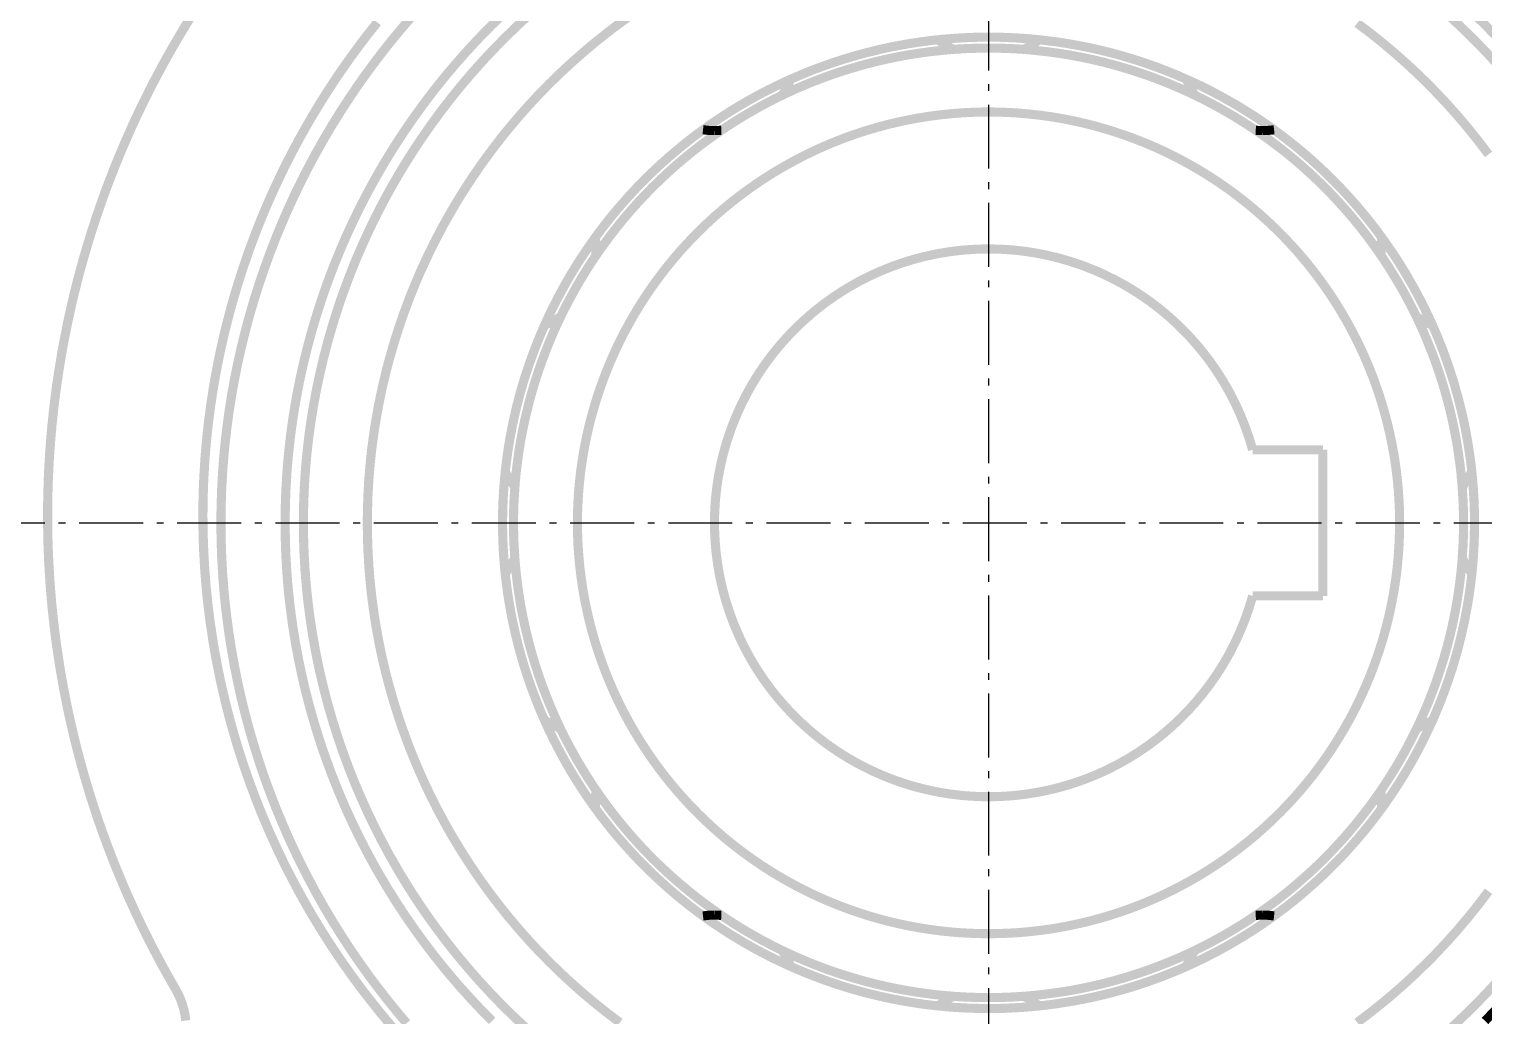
# Model space of a CAD drawing. Header units: millimetres. Extents: x 20 to 410, y 10 to 287.
# Drawn here: x 64.3 to 143.9, y 149.1 to 203.1 of the extents above; entities that cross this region are included whole.
import ezdxf

# ---------------------------------------------------------------- set-up
doc = ezdxf.new("R2010")
doc.units = ezdxf.units.MM
doc.layers.add('KANTEN', color=7, linetype='Continuous', lineweight=50)
doc.layers.add('MITTELLINIEN', color=7, linetype='Continuous', lineweight=25)

msp = doc.modelspace()

# ---------------------------------------------------------------- linework, layer by layer
at = {"layer": 'KANTEN', "lineweight": 50, "const_width": 0.5}
for points in [[(73.057, 203.691), (72.742, 203.18), (72.282, 202.405), (71.835, 201.623), (71.544, 201.097), (71.12, 200.302), (70.845, 199.768), (70.445, 198.961), (70.185, 198.419), (69.932, 197.874), (69.565, 197.051), (69.212, 196.222), (68.985, 195.666), (68.656, 194.827), (68.445, 194.265), (68.241, 193.7), (67.947, 192.848), (67.667, 191.992), (67.489, 191.418), (67.235, 190.553), (67.074, 189.975), (66.92, 189.394), (66.702, 188.52), (66.564, 187.935), (66.371, 187.055), (66.138, 185.877), (66.031, 185.285), (65.885, 184.396), (65.754, 183.505), (65.675, 182.909), (65.603, 182.313), (65.509, 181.417), (65.455, 180.819), (65.386, 179.92), (65.349, 179.321), (65.307, 178.421), (65.281, 177.52), (65.272, 176.919), (65.27, 176.319), (65.281, 175.418), (65.296, 174.817), (65.333, 173.917), (65.406, 172.718), (65.48, 171.82), (65.537, 171.222), (65.673, 170.028), (65.752, 169.433), (65.883, 168.541), (65.979, 167.948), (66.135, 167.061), (66.308, 166.176), (66.431, 165.588), (66.561, 165.002), (66.769, 164.125), (66.993, 163.252), (67.15, 162.673), (67.315, 162.095), (67.574, 161.232), (67.754, 160.659), (68.038, 159.804), (68.236, 159.237), (68.545, 158.39), (68.868, 157.549), (69.092, 156.992), (69.44, 156.161), (69.68, 155.61), (70.179, 154.517), (70.57, 153.706), (70.839, 153.168), (71.114, 152.634), (71.538, 151.839), (71.975, 151.051), (72.275, 150.531)], [(74.757, 176.07), (74.767, 176.974), (74.796, 177.878), (74.845, 178.782), (74.913, 179.684), (74.969, 180.284), (75.07, 181.183), (75.189, 182.079), (75.328, 182.973), (75.487, 183.864), (75.664, 184.751), (75.86, 185.633), (76.076, 186.512), (76.31, 187.386), (76.563, 188.254), (76.834, 189.117), (77.125, 189.973), (77.433, 190.824), (77.76, 191.667), (78.105, 192.503), (78.467, 193.332), (78.848, 194.152), (79.111, 194.695), (79.521, 195.501), (79.948, 196.299), (80.392, 197.087), (80.853, 197.865), (81.33, 198.633), (81.824, 199.391), (82.334, 200.138), (82.683, 200.629), (83.22, 201.358), (83.772, 202.074), (84.149, 202.545), (84.726, 203.241), (85.319, 203.925)], [(89.599, 148.793), (88.969, 149.436), (88.354, 150.094), (87.754, 150.765), (87.363, 151.221), (86.979, 151.682), (86.417, 152.385), (85.872, 153.102), (85.343, 153.831), (84.832, 154.571), (84.338, 155.324), (83.861, 156.088), (83.403, 156.863), (83.108, 157.386), (82.82, 157.913), (82.405, 158.712), (82.009, 159.52), (81.755, 160.064), (81.51, 160.612), (81.158, 161.441), (80.825, 162.278), (80.513, 163.122), (80.315, 163.689), (80.127, 164.259), (79.86, 165.119), (79.614, 165.985), (79.389, 166.856), (79.184, 167.733), (78.999, 168.614), (78.835, 169.5), (78.692, 170.388), (78.569, 171.28), (78.468, 172.175), (78.411, 172.773), (78.365, 173.371), (78.312, 174.27), (78.281, 175.17), (78.27, 176.07), (78.281, 176.97), (78.312, 177.87), (78.365, 178.769), (78.411, 179.367), (78.468, 179.965), (78.569, 180.86), (78.692, 181.752), (78.785, 182.345), (78.887, 182.936), (79.058, 183.82), (79.25, 184.7), (79.462, 185.575), (79.694, 186.445), (79.947, 187.309), (80.22, 188.167), (80.513, 189.018), (80.719, 189.582), (80.934, 190.142), (81.273, 190.976), (81.631, 191.802), (82.009, 192.62), (82.405, 193.428), (82.82, 194.227), (83.254, 195.016), (83.707, 195.795), (84.018, 196.308), (84.338, 196.816), (84.832, 197.569), (85.343, 198.309), (85.872, 199.038), (86.417, 199.755), (86.979, 200.458), (87.558, 201.148), (88.152, 201.824), (88.762, 202.486), (89.178, 202.92), (89.599, 203.347), (90.245, 203.975)], [(91.64, 203.904), (90.979, 203.293), (90.333, 202.666), (89.702, 202.024), (89.087, 201.366), (88.488, 200.694), (87.904, 200.008), (87.338, 199.308), (86.789, 198.595), (86.256, 197.868), (85.742, 197.13), (85.245, 196.378), (84.767, 195.616), (84.458, 195.101), (84.157, 194.581), (83.722, 193.793), (83.306, 192.994), (82.91, 192.186), (82.532, 191.368), (82.175, 190.542), (81.837, 189.707), (81.52, 188.864), (81.32, 188.299), (81.129, 187.729), (80.859, 186.87), (80.61, 186.005), (80.382, 185.134), (80.175, 184.258), (79.989, 183.377), (79.824, 182.491), (79.68, 181.603), (79.558, 180.71), (79.458, 179.816), (79.378, 178.919), (79.321, 178.02), (79.285, 177.12), (79.27, 176.22), (79.278, 175.32), (79.306, 174.42), (79.357, 173.521), (79.429, 172.623), (79.522, 171.728), (79.637, 170.834), (79.774, 169.944), (79.931, 169.058), (80.048, 168.469), (80.175, 167.882), (80.382, 167.006), (80.61, 166.135), (80.859, 165.27), (81.129, 164.411), (81.419, 163.558), (81.729, 162.713), (82.06, 161.875), (82.411, 161.046), (82.782, 160.226), (83.172, 159.414), (83.582, 158.612), (84.01, 157.82), (84.458, 157.039), (84.924, 156.269), (85.245, 155.762), (85.574, 155.26), (86.083, 154.517), (86.609, 153.786), (87.153, 153.068), (87.714, 152.364), (88.291, 151.673), (88.885, 150.996), (89.495, 150.334), (90.121, 149.686), (90.762, 149.054), (91.418, 148.438)], [(97.078, 203.787), (96.351, 203.256), (95.874, 202.891), (95.172, 202.329), (94.712, 201.943), (94.034, 201.35), (93.373, 200.74), (92.728, 200.112), (92.1, 199.467), (91.691, 199.028), (91.092, 198.356), (90.511, 197.668), (90.134, 197.202), (89.584, 196.489), (89.053, 195.762), (88.542, 195.022), (88.05, 194.268), (87.578, 193.501), (87.127, 192.722), (86.838, 192.197), (86.421, 191.399), (86.026, 190.59), (85.653, 189.771), (85.416, 189.22), (85.079, 188.385), (84.764, 187.542), (84.471, 186.691), (84.202, 185.832), (83.955, 184.966), (83.803, 184.386), (83.594, 183.51), (83.409, 182.629), (83.298, 182.04), (83.152, 181.152), (83.029, 180.26), (82.93, 179.365), (82.855, 178.468), (82.803, 177.57), (82.775, 176.67), (82.77, 176.07), (82.775, 175.47), (82.803, 174.57), (82.855, 173.672), (82.93, 172.775), (83.029, 171.88), (83.152, 170.988), (83.247, 170.396), (83.409, 169.511), (83.594, 168.63), (83.803, 167.754), (83.955, 167.174), (84.202, 166.308), (84.471, 165.449), (84.664, 164.881), (84.971, 164.035), (85.301, 163.197), (85.653, 162.369), (85.899, 161.822), (86.287, 161.01), (86.697, 160.208), (87.127, 159.418), (87.426, 158.897), (87.891, 158.126), (88.376, 157.368), (88.881, 156.623), (89.405, 155.892), (89.949, 155.174), (90.511, 154.472), (91.092, 153.784), (91.691, 153.112), (92.1, 152.673), (92.728, 152.028), (93.373, 151.4), (93.812, 150.991), (94.484, 150.392), (95.172, 149.811), (95.874, 149.249), (96.592, 148.705)], [(144.554, 201.255), (143.941, 201.915), (143.313, 202.56), (142.669, 203.19), (142.011, 203.804)], [(143.512, 203.767), (143.941, 203.347), (144.571, 202.704)], [(83.315, 203.476), (82.756, 202.769), (82.392, 202.291), (81.857, 201.564), (81.339, 200.826), (81.001, 200.328), (80.509, 199.573), (80.189, 199.063), (79.723, 198.291), (79.421, 197.771), (78.983, 196.983), (78.699, 196.453), (78.288, 195.65), (78.024, 195.11), (77.641, 194.293), (77.396, 193.744), (77.158, 193.192), (76.928, 192.636), (76.706, 192.077), (76.387, 191.234), (76.184, 190.667), (75.895, 189.813), (75.624, 188.953), (75.454, 188.376), (75.291, 187.797), (75.062, 186.925), (74.92, 186.341), (74.722, 185.461), (74.6, 184.872), (74.433, 183.985), (74.332, 183.393), (74.196, 182.501), (74.079, 181.607), (74.011, 181.009), (73.952, 180.411), (73.878, 179.512), (73.824, 178.612), (73.798, 178.011), (73.78, 177.41), (73.77, 176.508), (73.774, 175.907), (73.795, 175.005), (73.819, 174.404), (73.872, 173.504), (73.943, 172.605), (74.001, 172.006), (74.068, 171.408), (74.183, 170.514), (74.318, 169.622), (74.417, 169.029), (74.525, 168.437), (74.703, 167.553), (74.832, 166.966), (75.04, 166.088), (75.189, 165.506), (75.428, 164.636), (75.685, 163.772), (75.867, 163.198), (76.056, 162.628), (76.355, 161.777), (76.672, 160.932), (76.893, 160.373), (77.122, 159.817), (77.48, 158.989), (77.855, 158.169), (78.115, 157.626), (78.382, 157.088), (78.797, 156.287), (79.228, 155.495), (79.525, 154.972), (79.829, 154.453), (80.299, 153.683), (80.785, 152.923), (81.118, 152.422), (81.457, 151.926), (81.98, 151.191), (82.517, 150.467), (82.884, 149.99), (83.447, 149.285), (83.83, 148.822), (84.22, 148.364)], [(144.135, 196.248), (143.591, 196.966), (143.029, 197.668), (142.448, 198.356), (141.849, 199.028), (141.232, 199.684), (140.812, 200.112), (140.384, 200.532), (139.728, 201.149), (139.056, 201.748), (138.368, 202.329), (137.666, 202.891), (136.948, 203.435)], [(113.998, 202.525), (114.2, 202.376), (114.41, 202.238), (114.628, 202.113), (114.852, 201.999)], [(118.688, 201.999), (118.912, 202.113), (119.13, 202.238), (119.34, 202.376), (119.542, 202.525)], [(105.466, 199.484), (105.604, 199.695), (105.729, 199.912), (105.843, 200.137), (105.943, 200.367)], [(127.597, 200.367), (127.697, 200.137), (127.811, 199.912), (127.936, 199.695), (128.074, 199.484)], [(101.142, 197.595), (101.455, 197.562), (101.77, 197.551)], [(101.77, 197.551), (102.144, 197.566)], [(131.396, 197.566), (131.77, 197.551)], [(131.77, 197.551), (132.085, 197.562), (132.398, 197.595)], [(95.274, 190.696), (95.288, 190.946), (95.287, 191.198), (95.273, 191.449), (95.245, 191.698)], [(138.295, 191.698), (138.267, 191.449), (138.253, 191.198), (138.252, 190.946), (138.266, 190.696)], [(131.227, 172.07), (131.144, 171.782), (130.961, 171.21), (130.755, 170.646), (130.527, 170.091), (130.276, 169.545), (130.005, 169.01), (129.861, 168.746), (129.557, 168.228), (129.233, 167.723), (128.889, 167.231), (128.526, 166.753), (128.144, 166.29), (127.743, 165.843), (127.325, 165.412), (127.11, 165.203), (126.89, 164.998), (126.439, 164.602), (125.973, 164.225), (125.491, 163.866), (124.996, 163.527), (124.487, 163.208), (123.967, 162.909), (123.434, 162.632), (123.164, 162.501), (122.616, 162.256), (122.059, 162.033), (121.493, 161.833), (121.207, 161.741), (120.63, 161.575), (120.047, 161.432), (119.459, 161.313), (118.866, 161.217), (118.27, 161.145), (117.971, 161.118), (117.372, 161.082), (116.772, 161.07), (116.171, 161.082), (115.572, 161.118), (115.273, 161.145), (114.677, 161.217), (114.085, 161.312), (113.79, 161.369), (113.204, 161.5), (112.624, 161.654), (112.05, 161.832), (111.485, 162.032), (110.927, 162.255), (110.379, 162.5), (109.841, 162.766), (109.576, 162.908), (109.055, 163.206), (108.547, 163.525), (108.051, 163.864), (107.809, 164.041), (107.335, 164.409), (106.876, 164.796), (106.433, 165.201), (106.006, 165.623), (105.597, 166.062), (105.205, 166.517), (104.832, 166.988), (104.478, 167.473), (104.144, 167.971), (103.985, 168.226), (103.681, 168.743), (103.398, 169.273), (103.137, 169.814), (102.898, 170.364), (102.786, 170.643), (102.58, 171.207), (102.397, 171.778), (102.237, 172.357), (102.1, 172.941), (102.04, 173.235), (101.939, 173.827), (101.861, 174.422), (101.807, 175.02), (101.777, 175.62), (101.771, 175.92), (101.777, 176.52), (101.807, 177.12), (101.831, 177.419), (101.897, 178.016), (101.986, 178.609), (102.1, 179.199), (102.237, 179.783), (102.397, 180.362), (102.486, 180.648), (102.68, 181.216), (102.786, 181.497), (103.015, 182.052), (103.265, 182.598), (103.537, 183.133), (103.83, 183.657), (104.144, 184.169), (104.478, 184.667), (104.653, 184.912), (105.016, 185.389), (105.399, 185.852), (105.799, 186.299), (106.217, 186.73), (106.652, 187.144), (107.103, 187.54), (107.335, 187.731), (107.809, 188.099), (108.297, 188.448), (108.8, 188.777), (109.055, 188.934), (109.576, 189.232), (109.841, 189.374), (110.379, 189.64), (110.927, 189.885), (111.485, 190.108), (112.05, 190.308), (112.624, 190.486), (113.204, 190.64), (113.79, 190.771), (114.085, 190.828), (114.677, 190.923), (115.273, 190.995), (115.572, 191.022), (116.171, 191.058), (116.772, 191.07), (117.372, 191.058), (117.971, 191.022), (118.27, 190.995), (118.866, 190.923), (119.459, 190.827), (120.047, 190.708), (120.63, 190.565), (121.207, 190.399), (121.777, 190.21), (122.059, 190.107), (122.616, 189.884), (123.164, 189.639), (123.702, 189.372), (124.229, 189.084), (124.487, 188.932), (124.996, 188.613), (125.491, 188.274), (125.973, 187.915), (126.208, 187.729), (126.667, 187.342), (127.11, 186.937), (127.536, 186.514), (127.743, 186.297), (128.144, 185.85), (128.526, 185.387), (128.889, 184.909), (129.233, 184.417), (129.557, 183.912), (129.861, 183.394), (130.005, 183.13), (130.276, 182.595), (130.527, 182.049), (130.755, 181.494), (130.861, 181.213), (131.055, 180.645), (131.227, 180.07)], [(92.473, 186.897), (92.703, 186.997), (92.928, 187.111), (93.145, 187.236), (93.356, 187.374)], [(140.184, 187.374), (140.395, 187.236), (140.612, 187.111), (140.837, 186.997), (141.067, 186.897)], [(131.227, 180.07), (133.148, 180.07), (135.07, 180.07)], [(135.07, 180.07), (135.07, 176.07), (135.07, 172.07)], [(90.841, 177.988), (90.727, 178.212), (90.602, 178.43), (90.464, 178.64), (90.315, 178.842)], [(143.225, 178.842), (143.076, 178.64), (142.938, 178.43), (142.813, 178.212), (142.699, 177.988)], [(84.922, 148.67), (84.34, 149.362), (83.772, 150.066), (83.22, 150.782), (82.86, 151.267), (82.334, 152.002), (81.824, 152.749), (81.33, 153.507), (80.853, 154.275), (80.392, 155.053), (79.948, 155.841), (79.521, 156.639), (79.111, 157.445), (78.719, 158.26), (78.467, 158.808), (78.105, 159.637), (77.76, 160.473), (77.433, 161.316), (77.125, 162.167), (76.834, 163.023), (76.563, 163.886), (76.31, 164.754), (76.076, 165.628), (75.86, 166.507), (75.664, 167.389), (75.487, 168.276), (75.328, 169.167), (75.189, 170.061), (75.07, 170.957), (74.969, 171.856), (74.913, 172.456), (74.845, 173.358), (74.796, 174.262), (74.767, 175.166), (74.757, 176.07)], [(90.315, 173.298), (90.464, 173.5), (90.602, 173.71), (90.727, 173.928), (90.841, 174.152)], [(142.699, 174.152), (142.813, 173.928), (142.938, 173.71), (143.076, 173.5), (143.225, 173.298)], [(135.07, 172.07), (133.148, 172.07), (131.227, 172.07)], [(93.356, 164.766), (93.145, 164.904), (92.928, 165.029), (92.703, 165.143), (92.473, 165.243)], [(141.067, 165.243), (140.837, 165.143), (140.612, 165.029), (140.395, 164.904), (140.184, 164.766)], [(95.245, 160.442), (95.273, 160.691), (95.287, 160.942), (95.288, 161.194), (95.274, 161.444)], [(138.266, 161.444), (138.252, 161.194), (138.253, 160.942), (138.267, 160.691), (138.295, 160.442)], [(136.948, 148.705), (137.666, 149.249), (138.368, 149.811), (138.828, 150.197), (139.506, 150.79), (140.167, 151.4), (140.812, 152.028), (141.232, 152.456), (141.849, 153.112), (142.448, 153.784), (143.029, 154.472), (143.591, 155.174), (144.135, 155.892)], [(101.77, 154.589), (101.455, 154.578), (101.142, 154.545)], [(102.144, 154.574), (101.77, 154.589)], [(131.77, 154.589), (131.396, 154.574)], [(132.398, 154.545), (132.085, 154.578), (131.77, 154.589)], [(105.943, 151.773), (105.843, 152.003), (105.729, 152.228), (105.604, 152.445), (105.466, 152.656)], [(128.074, 152.656), (127.936, 152.445), (127.811, 152.228), (127.697, 152.003), (127.597, 151.773)], [(72.832, 148.812), (72.791, 149.112), (72.729, 149.409), (72.646, 149.701), (72.542, 149.986), (72.418, 150.263), (72.275, 150.531)], [(142.011, 148.336), (142.669, 148.95), (143.313, 149.58), (143.941, 150.225), (144.554, 150.885)], [(114.852, 150.141), (114.628, 150.027), (114.41, 149.902), (114.2, 149.764), (113.998, 149.615)], [(119.542, 149.615), (119.34, 149.764), (119.13, 149.902), (118.912, 150.027), (118.688, 150.141)], [(144.571, 149.436), (143.941, 148.793)]]:
    msp.add_lwpolyline(points, dxfattribs=at)
for points in [[(143.37, 176.07), (143.363, 176.67), (143.343, 177.27), (143.309, 177.869), (143.262, 178.467), (143.201, 179.064), (143.127, 179.66), (142.99, 180.549), (142.882, 181.14), (142.761, 181.728), (142.627, 182.312), (142.48, 182.894), (142.234, 183.76), (141.959, 184.617), (141.76, 185.183), (141.548, 185.745), (141.324, 186.301), (141.087, 186.853), (140.837, 187.398), (140.575, 187.938), (140.302, 188.472), (140.016, 189), (139.565, 189.779), (139.25, 190.29), (138.923, 190.794), (138.413, 191.535), (138.058, 192.019), (137.693, 192.495), (137.317, 192.963), (136.931, 193.422), (136.534, 193.873), (136.128, 194.314), (135.711, 194.746), (135.285, 195.169), (134.849, 195.581), (134.405, 195.984), (133.951, 196.377), (133.489, 196.759), (132.779, 197.313), (132.296, 197.669), (131.804, 198.014), (131.306, 198.347), (130.799, 198.669), (130.286, 198.98), (129.503, 199.424), (128.973, 199.706), (128.437, 199.975), (127.894, 200.232), (127.071, 200.595), (126.515, 200.821), (125.954, 201.034), (125.104, 201.331), (124.532, 201.512), (123.956, 201.681), (123.376, 201.837), (122.793, 201.979), (122.207, 202.108), (121.619, 202.224), (121.027, 202.327), (120.434, 202.416), (119.541, 202.525), (118.943, 202.581), (118.344, 202.623), (117.445, 202.661), (116.845, 202.67), (116.245, 202.665), (115.645, 202.646), (115.046, 202.614), (114.149, 202.541), (113.552, 202.475), (112.957, 202.395), (112.365, 202.303), (111.479, 202.139), (110.893, 202.013), (110.018, 201.799), (109.44, 201.64), (108.865, 201.468), (108.294, 201.283), (107.727, 201.086), (107.165, 200.875), (106.608, 200.652), (105.782, 200.294), (105.238, 200.04), (104.701, 199.774), (104.169, 199.496), (103.644, 199.206), (103.125, 198.904), (102.613, 198.59), (102.109, 198.265), (101.612, 197.929), (101.123, 197.581), (100.641, 197.223), (99.935, 196.665), (99.248, 196.083), (98.801, 195.683), (98.363, 195.273), (97.934, 194.852), (97.516, 194.423), (97.106, 193.984), (96.512, 193.308), (96.128, 192.847), (95.755, 192.377), (95.215, 191.656), (94.869, 191.166), (94.534, 190.668), (94.21, 190.163), (93.898, 189.651), (93.597, 189.131), (93.169, 188.34), (92.898, 187.804), (92.639, 187.263), (92.393, 186.715), (92.159, 186.163), (91.938, 185.605), (91.629, 184.759), (91.44, 184.19), (91.263, 183.616), (91.099, 183.039), (90.948, 182.458), (90.811, 181.874), (90.687, 181.287), (90.576, 180.697), (90.478, 180.105), (90.394, 179.511), (90.323, 178.915), (90.241, 178.019), (90.204, 177.42), (90.181, 176.82), (90.17, 176.22), (90.174, 175.62), (90.191, 175.02), (90.221, 174.421), (90.265, 173.822), (90.323, 173.225), (90.434, 172.332), (90.525, 171.739), (90.629, 171.148), (90.747, 170.559), (90.878, 169.973), (91.022, 169.391), (91.179, 168.812), (91.35, 168.236), (91.533, 167.665), (91.729, 167.098), (92.047, 166.256), (92.274, 165.7), (92.639, 164.877), (92.898, 164.336), (93.169, 163.8), (93.597, 163.009), (93.898, 162.489), (94.21, 161.977), (94.534, 161.472), (94.869, 160.974), (95.215, 160.484), (95.572, 160.001), (96.128, 159.293), (96.512, 158.832), (96.906, 158.379), (97.31, 157.936), (97.724, 157.501), (98.148, 157.076), (98.581, 156.661), (99.023, 156.256), (99.475, 155.86), (99.935, 155.475), (100.404, 155.101), (100.881, 154.737), (101.612, 154.211), (102.109, 153.875), (102.613, 153.55), (103.383, 153.084), (103.905, 152.788), (104.434, 152.503), (104.969, 152.231), (105.782, 151.846), (106.331, 151.604), (106.886, 151.375), (107.727, 151.054), (108.294, 150.857), (108.865, 150.672), (109.44, 150.5), (110.018, 150.341), (110.893, 150.127), (111.479, 150.001), (112.069, 149.889), (112.661, 149.789), (113.255, 149.703), (113.85, 149.631), (114.448, 149.572), (115.046, 149.526), (115.645, 149.494), (116.545, 149.471), (117.145, 149.473), (117.745, 149.488), (118.644, 149.536), (119.242, 149.585), (119.839, 149.648), (120.434, 149.724), (121.323, 149.863), (121.913, 149.972), (122.501, 150.095), (123.376, 150.303), (123.956, 150.459), (124.532, 150.628), (125.104, 150.809), (125.672, 151.004), (126.235, 151.211), (126.793, 151.431), (127.347, 151.663), (127.894, 151.908), (128.437, 152.165), (129.239, 152.573), (129.766, 152.861), (130.286, 153.16), (130.799, 153.471), (131.306, 153.793), (131.804, 154.126), (132.538, 154.648), (133.018, 155.009), (133.489, 155.381), (133.951, 155.763), (134.628, 156.356), (135.068, 156.764), (135.499, 157.182), (136.128, 157.826), (136.534, 158.267), (136.931, 158.718), (137.317, 159.177), (137.693, 159.645), (138.058, 160.121), (138.413, 160.605), (138.923, 161.346), (139.25, 161.85), (139.565, 162.361), (139.869, 162.878), (140.16, 163.403), (140.44, 163.934), (140.837, 164.742), (141.087, 165.287), (141.324, 165.839), (141.548, 166.395), (141.76, 166.957), (141.959, 167.523), (142.146, 168.093), (142.319, 168.668), (142.48, 169.246), (142.627, 169.828), (142.824, 170.706), (142.99, 171.591), (143.084, 172.183), (143.165, 172.778), (143.233, 173.374), (143.287, 173.972), (143.328, 174.571), (143.355, 175.17)], [(142.77, 176.07), (142.768, 176.37), (142.763, 176.671), (142.742, 177.271), (142.685, 178.17), (142.63, 178.768), (142.56, 179.364), (142.477, 179.959), (142.381, 180.552), (142.27, 181.142), (142.146, 181.73), (142.009, 182.315), (141.777, 183.185), (141.606, 183.761), (141.422, 184.333), (141.225, 184.9), (141.014, 185.462), (140.791, 186.02), (140.555, 186.572), (140.306, 187.119), (140.044, 187.659), (139.77, 188.194), (139.484, 188.722), (139.186, 189.243), (138.716, 190.012), (138.388, 190.515), (138.049, 191.01), (137.518, 191.739), (137.151, 192.214), (136.773, 192.68), (136.384, 193.138), (135.984, 193.586), (135.575, 194.025), (135.155, 194.455), (134.725, 194.875), (134.286, 195.284), (133.838, 195.684), (133.38, 196.073), (132.914, 196.451), (132.198, 196.998), (131.71, 197.349), (131.215, 197.688), (130.712, 198.016), (130.201, 198.332), (129.422, 198.784), (128.894, 199.07), (128.359, 199.344), (127.819, 199.606), (127.272, 199.855), (126.72, 200.091), (126.162, 200.314), (125.6, 200.525), (125.033, 200.722), (124.461, 200.906), (123.596, 201.158), (123.015, 201.309), (122.43, 201.446), (121.842, 201.57), (121.252, 201.681), (120.659, 201.777), (120.064, 201.86), (119.169, 201.959), (118.57, 202.008), (117.971, 202.042), (117.371, 202.063), (116.77, 202.07), (116.169, 202.063), (115.569, 202.042), (114.97, 202.008), (114.371, 201.959), (113.476, 201.86), (112.881, 201.777), (112.288, 201.681), (111.698, 201.57), (111.11, 201.446), (110.525, 201.309), (109.944, 201.158), (109.079, 200.906), (108.507, 200.722), (107.94, 200.525), (107.378, 200.314), (106.82, 200.091), (106.268, 199.855), (105.721, 199.606), (105.181, 199.344), (104.646, 199.07), (104.118, 198.784), (103.339, 198.332), (102.828, 198.016), (102.325, 197.688), (101.83, 197.349), (101.101, 196.818), (100.626, 196.451), (100.16, 196.073), (99.702, 195.684), (99.254, 195.284), (98.815, 194.875), (98.385, 194.455), (97.965, 194.025), (97.556, 193.586), (97.156, 193.138), (96.767, 192.68), (96.389, 192.214), (96.022, 191.739), (95.491, 191.01), (95.152, 190.515), (94.824, 190.012), (94.508, 189.501), (94.203, 188.983), (93.77, 188.194), (93.496, 187.659), (93.234, 187.119), (92.985, 186.572), (92.749, 186.02), (92.526, 185.462), (92.315, 184.9), (92.118, 184.333), (91.934, 183.761), (91.763, 183.185), (91.605, 182.606), (91.394, 181.73), (91.27, 181.142), (91.159, 180.552), (91.063, 179.959), (90.98, 179.364), (90.91, 178.768), (90.855, 178.17), (90.798, 177.271), (90.777, 176.671), (90.77, 176.07), (90.777, 175.469), (90.798, 174.869), (90.855, 173.97), (90.91, 173.372), (90.98, 172.776), (91.063, 172.181), (91.159, 171.588), (91.27, 170.998), (91.394, 170.41), (91.605, 169.534), (91.763, 168.955), (91.934, 168.379), (92.118, 167.807), (92.315, 167.24), (92.526, 166.678), (92.749, 166.12), (93.108, 165.294), (93.363, 164.75), (93.631, 164.213), (93.911, 163.681), (94.203, 163.157), (94.508, 162.639), (94.824, 162.128), (95.152, 161.625), (95.491, 161.13), (96.022, 160.401), (96.389, 159.926), (96.767, 159.46), (97.156, 159.002), (97.556, 158.554), (97.965, 158.115), (98.385, 157.685), (98.815, 157.265), (99.254, 156.856), (99.702, 156.456), (100.392, 155.877), (100.863, 155.504), (101.342, 155.142), (101.83, 154.791), (102.325, 154.452), (102.828, 154.124), (103.339, 153.808), (103.857, 153.503), (104.381, 153.211), (104.913, 152.931), (105.45, 152.663), (106.268, 152.285), (106.82, 152.049), (107.378, 151.826), (107.94, 151.615), (108.507, 151.418), (109.079, 151.234), (109.944, 150.982), (110.525, 150.831), (111.11, 150.694), (111.698, 150.57), (112.288, 150.459), (112.881, 150.363), (113.774, 150.243), (114.371, 150.181), (114.97, 150.132), (115.569, 150.098), (116.169, 150.077), (116.77, 150.07), (117.371, 150.077), (117.971, 150.098), (118.57, 150.132), (119.169, 150.181), (119.766, 150.243), (120.659, 150.363), (121.252, 150.459), (121.842, 150.57), (122.43, 150.694), (123.015, 150.831), (123.596, 150.982), (124.174, 151.146), (125.033, 151.418), (125.6, 151.615), (126.162, 151.826), (126.72, 152.049), (127.272, 152.285), (127.819, 152.534), (128.359, 152.796), (128.894, 153.07), (129.683, 153.503), (130.201, 153.808), (130.712, 154.124), (131.215, 154.452), (131.71, 154.791), (132.198, 155.142), (132.677, 155.504), (133.148, 155.877), (133.61, 156.26), (134.286, 156.856), (134.725, 157.265), (135.155, 157.685), (135.575, 158.115), (135.984, 158.554), (136.384, 159.002), (136.773, 159.46), (137.151, 159.926), (137.698, 160.642), (138.049, 161.13), (138.388, 161.625), (138.716, 162.128), (139.032, 162.639), (139.337, 163.157), (139.629, 163.681), (140.044, 164.481), (140.306, 165.021), (140.555, 165.568), (140.791, 166.12), (141.014, 166.678), (141.225, 167.24), (141.422, 167.807), (141.694, 168.666), (141.858, 169.244), (142.009, 169.825), (142.146, 170.41), (142.27, 170.998), (142.381, 171.588), (142.477, 172.181), (142.56, 172.776), (142.63, 173.372), (142.685, 173.97), (142.742, 174.869), (142.763, 175.469), (142.768, 175.77)], [(94.27, 176.07), (94.278, 176.67), (94.302, 177.27), (94.32, 177.57), (94.368, 178.168), (94.432, 178.765), (94.47, 179.063), (94.558, 179.656), (94.661, 180.248), (94.781, 180.836), (94.846, 181.129), (94.989, 181.712), (95.147, 182.291), (95.321, 182.866), (95.51, 183.435), (95.714, 184), (95.933, 184.559), (96.167, 185.112), (96.415, 185.658), (96.678, 186.198), (96.815, 186.465), (97.1, 186.994), (97.398, 187.514), (97.71, 188.027), (98.036, 188.531), (98.375, 189.027), (98.727, 189.513), (99.092, 189.989), (99.47, 190.456), (99.86, 190.912), (100.059, 191.137), (100.467, 191.577), (100.887, 192.006), (101.317, 192.424), (101.759, 192.831), (102.212, 193.225), (102.675, 193.608), (103.147, 193.977), (103.63, 194.334), (104.122, 194.678), (104.371, 194.846), (104.877, 195.17), (105.132, 195.327), (105.65, 195.63), (106.176, 195.92), (106.709, 196.195), (107.25, 196.457), (107.523, 196.582), (108.073, 196.821), (108.63, 197.046), (109.192, 197.256), (109.475, 197.355), (110.046, 197.542), (110.621, 197.713), (111.201, 197.87), (111.784, 198.011), (112.371, 198.136), (112.961, 198.245), (113.554, 198.339), (114.15, 198.417), (114.747, 198.479), (115.345, 198.525), (115.945, 198.555), (116.245, 198.564), (116.845, 198.57), (117.445, 198.56), (118.045, 198.534), (118.345, 198.515), (118.943, 198.465), (119.539, 198.399), (120.134, 198.317), (120.431, 198.27), (121.021, 198.165), (121.316, 198.106), (121.902, 197.977), (122.485, 197.832), (123.063, 197.672), (123.637, 197.496), (124.206, 197.306), (124.77, 197.1), (125.328, 196.879), (125.88, 196.643), (126.426, 196.393), (126.965, 196.128), (127.231, 195.99), (127.759, 195.704), (128.279, 195.404), (128.791, 195.09), (129.294, 194.762), (129.788, 194.422), (130.273, 194.068), (130.748, 193.701), (130.982, 193.513), (131.214, 193.322), (131.669, 192.931), (132.113, 192.527), (132.547, 192.112), (132.969, 191.685), (133.38, 191.248), (133.779, 190.799), (134.166, 190.34), (134.54, 189.871), (134.902, 189.392), (135.078, 189.149), (135.421, 188.656), (135.75, 188.154), (136.065, 187.643), (136.367, 187.124), (136.655, 186.598), (136.929, 186.064), (137.06, 185.794), (137.313, 185.249), (137.55, 184.698), (137.773, 184.14), (137.981, 183.577), (138.173, 183.009), (138.264, 182.722), (138.434, 182.147), (138.588, 181.567), (138.727, 180.983), (138.85, 180.395), (138.958, 179.805), (139.006, 179.508), (139.09, 178.914), (139.157, 178.317), (139.209, 177.719), (139.229, 177.42), (139.257, 176.82), (139.269, 176.22), (139.265, 175.62), (139.245, 175.02), (139.209, 174.421), (139.185, 174.121), (139.126, 173.524), (139.05, 172.929), (138.958, 172.335), (138.85, 171.745), (138.791, 171.451), (138.66, 170.865), (138.513, 170.283), (138.351, 169.705), (138.173, 169.131), (137.981, 168.563), (137.879, 168.281), (137.663, 167.72), (137.433, 167.166), (137.188, 166.618), (136.929, 166.076), (136.655, 165.542), (136.513, 165.278), (136.218, 164.755), (135.909, 164.24), (135.587, 163.734), (135.251, 163.236), (134.902, 162.748), (134.54, 162.269), (134.166, 161.8), (133.779, 161.341), (133.581, 161.115), (133.176, 160.672), (132.759, 160.24), (132.331, 159.819), (131.892, 159.41), (131.442, 159.012), (130.982, 158.627), (130.748, 158.439), (130.273, 158.072), (129.788, 157.718), (129.294, 157.378), (128.791, 157.05), (128.279, 156.736), (127.759, 156.436), (127.231, 156.15), (126.965, 156.012), (126.426, 155.747), (125.88, 155.497), (125.328, 155.261), (125.05, 155.149), (124.489, 154.935), (123.922, 154.737), (123.351, 154.554), (122.774, 154.386), (122.194, 154.234), (121.609, 154.097), (121.021, 153.975), (120.431, 153.87), (120.134, 153.823), (119.539, 153.741), (118.943, 153.675), (118.345, 153.625), (118.045, 153.606), (117.445, 153.58), (116.845, 153.57), (116.245, 153.576), (115.945, 153.585), (115.345, 153.615), (114.747, 153.661), (114.15, 153.723), (113.554, 153.801), (112.961, 153.895), (112.371, 154.004), (111.784, 154.129), (111.201, 154.27), (110.621, 154.427), (110.333, 154.51), (109.76, 154.69), (109.192, 154.884), (108.63, 155.094), (108.073, 155.319), (107.523, 155.558), (107.25, 155.683), (106.709, 155.945), (106.176, 156.22), (105.65, 156.51), (105.132, 156.813), (104.877, 156.97), (104.371, 157.294), (103.875, 157.632), (103.387, 157.982), (102.91, 158.346), (102.442, 158.722), (102.212, 158.915), (101.759, 159.309), (101.317, 159.716), (100.887, 160.134), (100.467, 160.563), (100.262, 160.782), (99.86, 161.228), (99.47, 161.684), (99.092, 162.151), (98.727, 162.627), (98.549, 162.869), (98.204, 163.36), (98.036, 163.609), (97.71, 164.113), (97.398, 164.626), (97.1, 165.146), (96.815, 165.675), (96.545, 166.211), (96.289, 166.754), (96.048, 167.304), (95.821, 167.86), (95.61, 168.422), (95.413, 168.989), (95.232, 169.561), (95.066, 170.138), (94.989, 170.428), (94.846, 171.011), (94.719, 171.598), (94.661, 171.892), (94.558, 172.484), (94.47, 173.077), (94.398, 173.673), (94.342, 174.271), (94.302, 174.87), (94.278, 175.47)]]:
    msp.add_lwpolyline(points, close=True, dxfattribs=at)
at = {"layer": 'MITTELLINIEN', "lineweight": 25}
for points in [[(116.77, 204.345), (116.77, 203.908), (116.77, 203.47), (116.77, 203.033), (116.77, 202.595), (116.77, 202.158), (116.77, 201.72), (116.77, 201.283), (116.77, 200.845)], [(116.77, 200.095), (116.77, 199.72)], [(116.77, 198.97), (116.77, 198.533), (116.77, 198.095), (116.77, 197.658), (116.77, 197.22), (116.77, 196.783), (116.77, 196.345), (116.77, 195.908), (116.77, 195.47)], [(116.77, 194.72), (116.77, 194.345)], [(116.77, 193.595), (116.77, 193.158), (116.77, 192.72), (116.77, 192.283), (116.77, 191.845), (116.77, 191.408), (116.77, 190.97), (116.77, 190.533), (116.77, 190.095)], [(116.77, 189.345), (116.77, 188.97)], [(116.77, 188.22), (116.77, 187.783), (116.77, 187.345), (116.77, 186.908), (116.77, 186.47), (116.77, 186.033), (116.77, 185.595), (116.77, 185.158), (116.77, 184.72)], [(116.77, 183.97), (116.77, 183.595)], [(116.77, 182.845), (116.77, 182.408), (116.77, 181.97), (116.77, 181.533), (116.77, 181.095), (116.77, 180.658), (116.77, 180.22), (116.77, 179.783), (116.77, 179.345)], [(116.77, 178.595), (116.77, 178.22)], [(116.77, 177.47), (116.77, 177.033), (116.77, 176.595), (116.77, 176.158), (116.77, 175.72), (116.77, 175.283), (116.77, 174.845), (116.77, 174.408), (116.77, 173.97)], [(61.62, 176.07), (62.057, 176.07), (62.495, 176.07), (62.932, 176.07), (63.37, 176.07), (63.807, 176.07), (64.245, 176.07), (64.682, 176.07), (65.12, 176.07)], [(65.87, 176.07), (66.245, 176.07)], [(66.995, 176.07), (67.432, 176.07), (67.87, 176.07), (68.307, 176.07), (68.745, 176.07), (69.182, 176.07), (69.62, 176.07), (70.057, 176.07), (70.495, 176.07)], [(71.245, 176.07), (71.62, 176.07)], [(72.37, 176.07), (72.807, 176.07), (73.245, 176.07), (73.682, 176.07), (74.12, 176.07), (74.557, 176.07), (74.995, 176.07), (75.432, 176.07), (75.87, 176.07)], [(76.62, 176.07), (76.995, 176.07)], [(77.745, 176.07), (78.182, 176.07), (78.62, 176.07), (79.057, 176.07), (79.495, 176.07), (79.932, 176.07), (80.37, 176.07), (80.807, 176.07), (81.245, 176.07)], [(81.995, 176.07), (82.37, 176.07)], [(83.12, 176.07), (83.557, 176.07), (83.995, 176.07), (84.432, 176.07), (84.87, 176.07), (85.307, 176.07), (85.745, 176.07), (86.182, 176.07), (86.62, 176.07)], [(87.37, 176.07), (87.745, 176.07)], [(88.495, 176.07), (88.932, 176.07), (89.37, 176.07), (89.807, 176.07), (90.245, 176.07), (90.682, 176.07), (91.12, 176.07), (91.557, 176.07), (91.995, 176.07)], [(92.745, 176.07), (93.12, 176.07)], [(93.87, 176.07), (94.307, 176.07), (94.745, 176.07), (95.182, 176.07), (95.62, 176.07), (96.057, 176.07), (96.495, 176.07), (96.932, 176.07), (97.37, 176.07)], [(98.12, 176.07), (98.495, 176.07)], [(99.245, 176.07), (99.682, 176.07), (100.12, 176.07), (100.557, 176.07), (100.995, 176.07), (101.432, 176.07), (101.87, 176.07), (102.307, 176.07), (102.745, 176.07)], [(103.495, 176.07), (103.87, 176.07)], [(104.62, 176.07), (105.057, 176.07), (105.495, 176.07), (105.932, 176.07), (106.37, 176.07), (106.807, 176.07), (107.245, 176.07), (107.682, 176.07), (108.12, 176.07)], [(108.87, 176.07), (109.245, 176.07)], [(109.995, 176.07), (110.432, 176.07), (110.87, 176.07), (111.307, 176.07), (111.745, 176.07), (112.182, 176.07), (112.62, 176.07), (113.057, 176.07), (113.495, 176.07)], [(114.245, 176.07), (114.62, 176.07)], [(115.37, 176.07), (115.807, 176.07), (116.245, 176.07), (116.682, 176.07), (117.12, 176.07), (117.557, 176.07), (117.995, 176.07), (118.433, 176.07), (118.87, 176.07)], [(119.62, 176.07), (119.995, 176.07)], [(120.745, 176.07), (121.182, 176.07), (121.62, 176.07), (122.058, 176.07), (122.495, 176.07), (122.932, 176.07), (123.37, 176.07), (123.808, 176.07), (124.245, 176.07)], [(124.995, 176.07), (125.37, 176.07)], [(126.12, 176.07), (126.557, 176.07), (126.995, 176.07), (127.433, 176.07), (127.87, 176.07), (128.308, 176.07), (128.745, 176.07), (129.182, 176.07), (129.62, 176.07)], [(130.37, 176.07), (130.745, 176.07)], [(131.495, 176.07), (131.933, 176.07), (132.37, 176.07), (132.807, 176.07), (133.245, 176.07), (133.683, 176.07), (134.12, 176.07), (134.557, 176.07), (134.995, 176.07)], [(135.745, 176.07), (136.12, 176.07)], [(136.87, 176.07), (137.308, 176.07), (137.745, 176.07), (138.182, 176.07), (138.62, 176.07), (139.058, 176.07), (139.495, 176.07), (139.933, 176.07), (140.37, 176.07)], [(141.12, 176.07), (141.495, 176.07)], [(142.245, 176.07), (142.683, 176.07), (143.12, 176.07), (143.558, 176.07), (143.995, 176.07), (144.433, 176.07), (144.87, 176.07), (145.308, 176.07), (145.745, 176.07)], [(116.77, 173.22), (116.77, 172.845)], [(116.77, 172.095), (116.77, 171.658), (116.77, 171.22), (116.77, 170.783), (116.77, 170.345), (116.77, 169.908), (116.77, 169.47), (116.77, 169.033), (116.77, 168.595)], [(116.77, 167.845), (116.77, 167.47)], [(116.77, 166.72), (116.77, 166.283), (116.77, 165.845), (116.77, 165.408), (116.77, 164.97), (116.77, 164.533), (116.77, 164.095), (116.77, 163.658), (116.77, 163.22)], [(116.77, 162.47), (116.77, 162.095)], [(116.77, 161.345), (116.77, 160.908), (116.77, 160.47), (116.77, 160.033), (116.77, 159.595), (116.77, 159.158), (116.77, 158.72), (116.77, 158.283), (116.77, 157.845)], [(116.77, 157.095), (116.77, 156.72)], [(116.77, 155.97), (116.77, 155.533), (116.77, 155.095), (116.77, 154.658), (116.77, 154.22), (116.77, 153.783), (116.77, 153.345), (116.77, 152.908), (116.77, 152.47)], [(116.77, 151.72), (116.77, 151.345)], [(116.77, 150.595), (116.77, 150.158), (116.77, 149.72), (116.77, 149.283), (116.77, 148.845), (116.77, 148.408), (116.77, 147.97), (116.77, 147.533), (116.77, 147.095)]]:
    msp.add_lwpolyline(points, dxfattribs=at)

doc.saveas('drawing.dxf')
